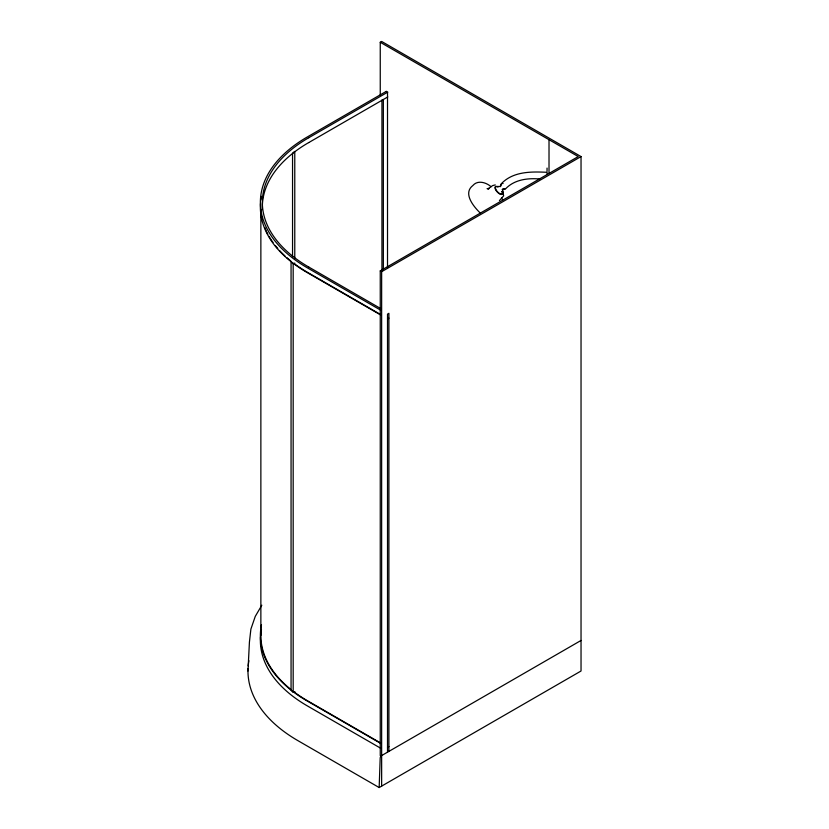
<?xml version="1.0" encoding="UTF-8"?>
<svg xmlns="http://www.w3.org/2000/svg" width="829" height="829" viewBox="0 0 829 829"><rect width="100%" height="100%" fill="white"/><g stroke="black" fill="none" stroke-linecap="round" stroke-linejoin="round"><path stroke-width="1.24" d="M501.006 185.458L501.338 183.696C513.213 171.302 531.151 171.541 547.047 172.308L547.047 174.245M248.026 668.423A170.629 98.516 0 0 0 297.943 740.66L379.164 787.55L380.19 758.017A2.052 1.181 -60 0 1 381.641 755.571L581.036 640.454M247.964 671.003L249.425 642.06L250.897 629.107L255.27 616.382L261.819 605.201M502.571 193.219L502.861 189.053M500.208 186.535L501.068 184.204M499.431 200.587L503.638 195.851L502.851 191.157M380.252 95.252L380.252 42.258L381.641 41.45L581.036 156.567L581.036 671.003L379.164 787.55M386.397 91.304L307.31 136.961A160.235 92.516 0 0 0 307.3 267.798L380.832 310.253M308.751 137.738L387.796 92.102M308.751 142.567L387.796 96.931M380.252 755.592L380.252 270.886L578.248 156.567L380.252 42.258M380.252 270.886L381.641 271.684L581.036 156.567M387.516 318.937L388.905 318.129M387.516 747.364L388.905 746.556M505.016 188.898L502.156 189.489L502.675 189.468M294.834 691.573L293.176 692.184L291.062 690.267L291.062 261.84L293.176 263.757L294.834 263.145M495.276 184.908L492.633 185.592L488.188 188.763L489.162 188.494L487.079 188.67L488.737 188.649L487.98 188.484M502.364 183.592L503.089 183.561M539.72 178.981C527.462 177.945 514.291 179.592 505.431 188.981L503.897 188.846M500.726 186.515L496.872 186.452A5.119 2.197 47.9 0 0 495.483 189.468A5.119 2.197 47.9 0 0 500.664 194.38A5.119 2.197 47.9 0 0 502.053 191.364M386.117 91.459L387.516 92.268L387.516 267.943M308.74 267.021L381.112 308.813M379.755 314.046L307.663 272.43A159.759 92.237 0 0 1 293.87 263.353M380.832 315.072L307.3 272.627A160.235 92.516 0 0 1 260.493 203.571M380.863 743.116L307.663 700.857A159.759 92.237 0 0 1 293.87 691.78M380.832 743.499L307.3 701.054A160.235 92.516 0 0 1 261.477 624.755M380.832 748.328L307.3 705.873A160.235 92.516 0 0 1 260.493 636.827M491.069 186.701C486.188 182.39 477.67 179.8 472.841 185.541C462.644 193.364 473.639 206.618 480.198 212.97M501.555 197.913L502.633 199.913M549.016 139.686L549.016 173.448M547.047 168.069L547.047 171.251M388.905 751.375L388.905 313.31L387.516 314.108L387.516 752.183M383.34 99.501L383.34 270.358M381.941 99.988L381.941 269.549M381.641 271.684L381.641 786.12M294.772 258.824L294.772 151.396L292.544 153.272L292.544 256.814M293.176 263.757L293.176 692.184M260.866 209.789L260.866 635.625M497.98 187.085A3.192 1.389 48.6 0 0 496.447 186.649A3.192 1.368 48.7 0 0 495.555 187.188A3.192 1.347 48.7 0 0 495.555 188.566A3.192 1.337 48.4 0 0 496.447 190.421A3.192 1.326 48 0 0 497.98 192.245A3.192 1.326 47.6 0 0 499.763 193.561A3.192 1.347 47.2 0 0 501.296 194.007A3.192 1.357 47.1 0 0 502.187 193.458A3.192 1.378 47.2 0 0 502.187 192.079A3.192 1.399 47.4 0 0 502.011 191.458M290.761 260.928A159.759 92.237 0 0 1 286.824 257.612M284.948 255.912A159.759 92.237 0 0 1 279.497 250.441M277.756 248.493A159.759 92.237 0 0 1 275.29 245.519M273.021 242.503A159.759 92.237 0 0 1 269.031 236.327M267.871 234.234A159.759 92.237 0 0 1 266.803 232.13M266.306 231.073A159.759 92.237 0 0 1 264.803 227.56M262.223 219.239A159.759 92.237 0 0 1 261.736 216.846M261.197 213.24A159.759 92.237 0 0 1 260.917 209.613M290.761 689.355A159.759 92.237 0 0 1 261.208 629.594M262.389 209.592A158.308 91.397 0 0 1 308.74 142.557M308.73 267.031A158.308 91.397 0 0 1 308.74 137.738M260.866 199.944A160.235 92.516 0 0 1 261.477 196.328M260.866 633.19A160.235 92.516 0 0 1 261.477 629.574M248.203 665.842A170.629 98.516 0 0 1 248.907 660.703"/></g></svg>
